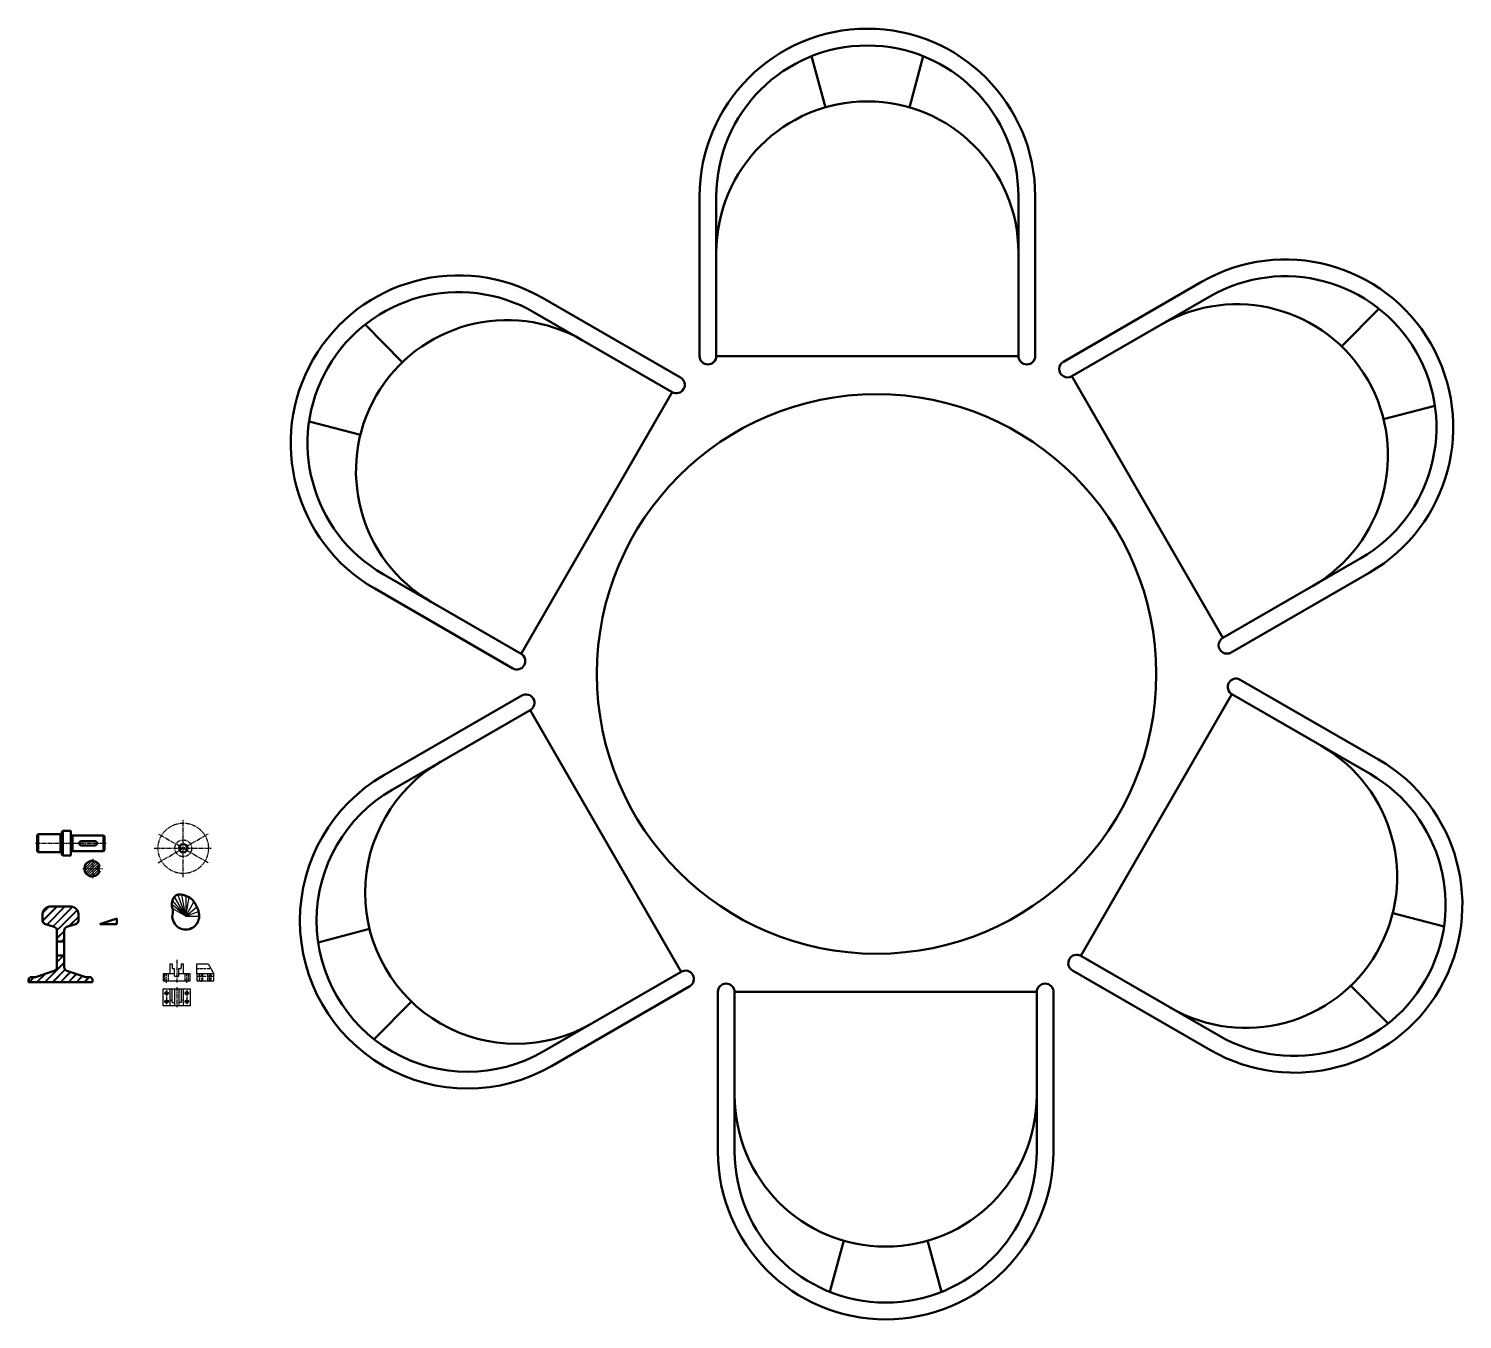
# Model space of a CAD drawing. Header units: millimetres. Extents: x -1303 to 1260, y -197 to 2110.
import ezdxf

# ---------------------------------------------------------------- set-up
doc = ezdxf.new("R2010")
doc.units = ezdxf.units.MM
doc.header["$LTSCALE"] = 0.4
doc.linetypes.add('ACAD_ISO02W100', pattern=[15, 12, -3])
doc.linetypes.add('CENTER2', pattern=[28.575, 19.05, -3.175, 3.175, -3.175])
for name, color, linetype in [('中心线', 1, 'CENTER2'), ('细实线', 3, 'Continuous'), ('虚线', 2, 'ACAD_ISO02W100')]:
    doc.layers.add(name, color=color, linetype=linetype)
doc.layers.add('粗实线', color=7, linetype='Continuous', lineweight=50)

msp = doc.modelspace()

# ---------------------------------------------------------------- hatches: boundary and pattern name
at = {"layer": '细实线'}
h = msp.add_hatch(dxfattribs=at)
h.set_pattern_fill('ANSI31', color=256)
h.set_pattern_definition([(45, (-1348.6382, 547.9813), (-2.245064, 2.245064), [])])
h.paths.add_polyline_path([(-1188.1, 622.4, 0.436188), (-1203.1, 608.4), (-1188.1, 608.4)])
h.paths.add_polyline_path([(-1188.1, 622.4), (-1188.1, 608.4), (-1178.6, 608.4), (-1178.6, 612.4), (-1175.7, 612.4, 0.311147)])
h.paths.add_polyline_path([(-1175.7, 604.4), (-1178.6, 604.4), (-1178.6, 608.4), (-1188.1, 608.4), (-1188.1, 594.5, 0.311147)])
h.paths.add_polyline_path([(-1188.1, 608.4), (-1203.1, 608.4, 0.436188), (-1188.1, 594.5)])
h = msp.add_hatch(dxfattribs=at)
h.set_pattern_fill('JIS_RC_10', color=256)
h.set_pattern_definition([(45, (-1383.322, 381.754), (-7.07107, 7.07107), []), (45, (-1382.597, 381.754), (-7.07107, 7.07107), []), (45, (-1381.872, 381.754), (-7.07107, 7.07107), [])])
h.paths.add_polyline_path([(-1213.7, 527.6, 0.414214), (-1226.7, 540.6), (-1264.7, 540.6, 0.414214), (-1277.7, 527.6), (-1277.7, 514.9, 0.322823), (-1274.2, 510.1), (-1256.9, 504.4, -0.322823), (-1252.2, 497.7), (-1252.2, 478.1), (-1239.2, 478.1), (-1239.2, 497.7, -0.322823), (-1234.4, 504.4), (-1217.1, 510.1, 0.322823), (-1213.7, 514.9)])
h.paths.add_polyline_path([(-1234.4, 425.8, -0.322823), (-1239.2, 432.5), (-1239.2, 453.1), (-1252.2, 453.1), (-1252.2, 432.5, -0.322823), (-1256.9, 425.8), (-1290.7, 414.6), (-1297.7, 414.6, 0.414214), (-1302.7, 409.6), (-1302.7, 405.6), (-1188.7, 405.6), (-1188.7, 409.6, 0.414214), (-1193.7, 414.6), (-1200.7, 414.6)])

# ---------------------------------------------------------------- linework, layer by layer
at = {"layer": '中心线'}
for p, q in [((-1026.7, 593.2), (-1026.7, 696.4)), ((-1071.4, 619), (-982, 670.6)), ((-982, 619), (-1071.4, 670.6)), ((-1290.4, 653.8), (-1164.4, 653.8)), ((-1078.3, 644.8), (-975.1, 644.8)), ((-1188.1, 626.2), (-1188.1, 591.6)), ((-1205.6, 608.4), (-1170.5, 608.4)), ((-1038, 445.2), (-1038, 405.2)), ((-1056, 404.6), (-1056, 421.8)), ((-1020, 404.6), (-1020, 421.8)), ((-994.4, 421.9), (-994.4, 406)), ((-979.4, 421.9), (-979.4, 406)), ((-1060.3, 385.9), (-1051.8, 385.9)), ((-1056, 391.5), (-1056, 366.2)), ((-1038, 396.9), (-1038, 360.8)), ((-1015.6, 385.9), (-1024.1, 385.9)), ((-1020, 391.5), (-1020, 366.2)), ((-1060.3, 370.9), (-1051.8, 370.9)), ((-1015.6, 370.9), (-1024.1, 370.9))]:
    msp.add_line(p, q, dxfattribs=at)
at = {"layer": '中心线', "lineweight": 30}
msp.add_line((-979.4, 408.2), (-979.4, 420.2), dxfattribs=at)
at = {"layer": '中心线'}
for radius in [45, 15]:
    msp.add_circle((-1026.3, 644.8), radius, dxfattribs=at)
at = {"layer": '粗实线'}
for p, q in [((121.5, 1968.9), (96.5, 2060.3)), ((271.5, 1968.9), (296.5, 2060.3)), ((-103.5, 1524.5), (-103.5, 1809.5)), ((-73.5, 1524.5), (-73.5, 1809.5)), ((466.5, 1524.5), (466.5, 1809.5)), ((496.5, 1524.5), (496.5, 1809.5)), ((546.8, 1514.4), (793.6, 1656.9)), ((-137.4, 1486.1), (-384.2, 1628.6)), ((561.8, 1488.4), (808.6, 1630.9)), ((-152.4, 1460.1), (-399.2, 1602.6)), ((1044.1, 1541.7), (1110.8, 1609.1)), ((-634.8, 1513.4), (-701.4, 1580.8)), ((466.5, 1524.5), (-73.5, 1524.5)), ((831.8, 1020.7), (561.8, 1488.4)), ((-152.4, 1460.1), (-422.4, 992.4)), ((1119.1, 1411.8), (1210.8, 1435.8)), ((-709.8, 1383.5), (-801.4, 1407.5)), ((831.8, 1020.7), (1078.6, 1163.2)), ((-422.4, 992.4), (-669.2, 1134.9)), ((846.8, 994.7), (1093.6, 1137.2)), ((-437.4, 966.4), (-684.2, 1108.9)), ((863.1, 946.1), (1110, 803.6)), ((-421.1, 917.8), (-667.9, 775.3)), ((578.1, 452.5), (848.1, 920.1)), ((848.1, 920.1), (1095, 777.6)), ((-406.1, 891.8), (-652.9, 749.3)), ((-406.1, 891.8), (-136.1, 424.2)), ((-1285.8, 669.8), (-1287.4, 668.2)), ((-1287.4, 668.2), (-1287.4, 639.4)), ((-1285.8, 669.8), (-1245.9, 669.8)), ((-1285.8, 669.8), (-1285.8, 637.8)), ((-1245.9, 669.8), (-1245.9, 637.8)), ((-1245.9, 669.5), (-1243.4, 669.5)), ((-1241.8, 675.8), (-1243.4, 674.2)), ((-1243.4, 669.5), (-1243.4, 674.2)), ((-1243.4, 669.5), (-1243.4, 638.1)), ((-1241.8, 675.8), (-1227.4, 675.8)), ((-1241.8, 675.8), (-1241.8, 631.8)), ((-1227.4, 675.8), (-1227.4, 631.8)), ((-1227.4, 667.4), (-1224.4, 667.4)), ((-1224.4, 653.8), (-1224.4, 667.8)), ((-1224.4, 667.8), (-1169, 667.8)), ((-1169, 667.8), (-1167.4, 666.2)), ((-1169, 667.8), (-1169, 639.8)), ((-1224.4, 653.8), (-1224.4, 639.8)), ((-1208.4, 657.8), (-1184.4, 657.8)), ((-1184.4, 649.8), (-1208.4, 649.8)), ((-1167.4, 641.4), (-1169, 639.8)), ((-1167.4, 666.2), (-1167.4, 641.4)), ((-1287.4, 639.4), (-1285.8, 637.8)), ((-1285.8, 637.8), (-1245.9, 637.8)), ((-1245.9, 638.1), (-1243.4, 638.1)), ((-1243.4, 638.1), (-1243.4, 633.4)), ((-1243.4, 633.4), (-1241.8, 631.8)), ((-1241.8, 631.8), (-1227.4, 631.8)), ((-1227.4, 640.2), (-1224.4, 640.2)), ((-1224.4, 639.8), (-1169, 639.8)), ((-1178.6, 608.4), (-1178.6, 612.4)), ((-1178.6, 612.4), (-1175.7, 612.4)), ((-1178.6, 608.4), (-1178.6, 604.4)), ((-1178.6, 604.4), (-1175.7, 604.4)), ((-1264.7, 540.6), (-1226.7, 540.6)), ((-1277.7, 527.6), (-1277.7, 514.9)), ((-1213.7, 527.6), (-1213.7, 514.9)), ((-1145.3, 519.2), (-1175.3, 509.2)), ((-1145.3, 509.2), (-1145.3, 519.2)), ((1135.5, 529.1), (1227.2, 505)), ((-1256.9, 504.4), (-1274.2, 510.1)), ((-1252.2, 497.7), (-1252.2, 432.5)), ((-1239.2, 497.7), (-1239.2, 432.5)), ((-1234.4, 504.4), (-1217.1, 510.1)), ((-1175.3, 509.2), (-1145.3, 509.2)), ((-693.4, 500.8), (-785.1, 476.7)), ((-1252.2, 478.1), (-1239.2, 478.1)), ((-1252.2, 453.1), (-1239.2, 453.1)), ((578.1, 452.5), (825, 310)), ((-1297.7, 414.6), (-1290.7, 414.6)), ((-1290.7, 414.6), (-1256.9, 425.8)), ((-1200.7, 414.6), (-1234.4, 425.8)), ((-1200.7, 414.6), (-1193.7, 414.6)), ((-136.1, 424.2), (-382.9, 281.7)), ((563.1, 426.5), (810, 284)), ((-1302.7, 405.6), (-1302.7, 409.6)), ((-1302.7, 405.6), (-1188.7, 405.6)), ((-1188.7, 405.6), (-1188.7, 409.6)), ((-121.1, 398.2), (-367.9, 255.7)), ((-70.8, 388), (-70.8, 103)), ((-40.8, 388), (-40.8, 103)), ((-40.8, 388), (499.2, 388)), ((499.2, 388), (499.2, 103)), ((529.2, 388), (529.2, 103)), ((1060.5, 399.2), (1127.2, 331.8)), ((-618.4, 370.9), (-685.1, 303.5)), ((154.2, -56.3), (129.2, -147.8)), ((304.2, -56.3), (329.2, -147.8))]:
    msp.add_line(p, q, dxfattribs=at)
at = {"layer": '粗实线', "lineweight": 30}
for p, q in [((-1050, 420.2), (-1050, 438.2)), ((-1050, 438.2), (-1046, 438.2)), ((-1046, 438.2), (-1046, 432.2)), ((-1030, 438.2), (-1030, 432.2)), ((-1030, 438.2), (-1026, 438.2)), ((-1026, 420.2), (-1026, 438.2)), ((-1001.9, 420.2), (-1001.9, 438.2)), ((-1001.9, 438.2), (-981.9, 438.2)), ((-981.9, 438.2), (-971.9, 420.2)), ((-1046, 432.2), (-1046, 430.2)), ((-1046, 430.2), (-1042, 430.2)), ((-1042, 416.2), (-1042, 430.2)), ((-1042, 416.2), (-1034, 416.2)), ((-1034, 416.2), (-1034, 430.2)), ((-1034, 430.2), (-1030, 430.2)), ((-1030, 430.2), (-1030, 432.2)), ((-1062, 393.4), (-1014, 393.4)), ((-1062, 363.4), (-1062, 393.4)), ((-1050, 363.4), (-1050, 393.4)), ((-1046, 369), (-1046, 393.4)), ((-1042, 393.4), (-1042, 363.4)), ((-1034, 393.4), (-1034, 363.4)), ((-1030, 393.4), (-1030, 369)), ((-1026, 363.4), (-1026, 393.4)), ((-1014, 393.4), (-1014, 363.4)), ((-1014, 363.4), (-1062, 363.4)), ((-1050, 373.4), (-1046, 373.4)), ((-1046, 369), (-1042, 369)), ((-1030, 369), (-1034, 369)), ((-1026, 373.4), (-1030, 373.4))]:
    msp.add_line(p, q, dxfattribs=at)
at = {"layer": '粗实线'}
msp.add_lwpolyline([(-997.9, 523.5, 0.029285), (-998.3, 528.8, 0.051027), (-998.9, 531.9, 0.009162), (-1000.9, 537.5, 0.01863), (-1002, 540.2, 0.024497), (-1004.1, 544.2, 0.019685), (-1007.2, 549, 0.049223), (-1012, 554.6, 0.074189), (-1016, 557.5, 0.017794), (-1018.9, 558.8, 0.017559), (-1021.9, 560, 0.013496), (-1025, 560.9, 0.01135), (-1028.7, 561.9, 0.053204), (-1032.3, 562.3, 0.053451), (-1036, 562, 0.095148), (-1038.9, 560.8, 0.072821), (-1041.9, 558.1, 0.045007), (-1044.1, 555, 0.048844), (-1045.6, 551.8, 0.03848), (-1046.2, 549.3, 0.02185), (-1046.8, 544.7, 0.070259), (-1046.7, 541.5, 0.047932), (-1045.3, 537)], format="xyb", dxfattribs=at)
at = {"layer": '粗实线', "lineweight": 30}
msp.add_lwpolyline([(-1042, 420.2), (-1062, 420.2), (-1062, 408.2), (-1014, 408.2), (-1014, 420.2), (-1034, 420.2)], dxfattribs=at)
msp.add_lwpolyline([(-1001.9, 408.2), (-971.9, 408.2), (-971.9, 420.2), (-1001.9, 420.2)], close=True, dxfattribs=at)
at = {"layer": '粗实线'}
for centre, radius in [((212.9, 956.3), 500), ((-1026.3, 644.8), 7.5)]:
    msp.add_circle(centre, radius, dxfattribs=at)
at = {"layer": '粗实线', "lineweight": 30}
for centre in [(-1056, 385.9), (-1020, 385.9), (-1056, 370.9), (-1020, 370.9)]:
    msp.add_circle(centre, 3, dxfattribs=at)
at = {"layer": '粗实线'}
for centre, radius, start, end in [((196.5, 1809.5), 300, 0, 180), ((196.5, 1809.5), 270, 0, 180), ((196.5, 1709.5), 270, 0, 180), ((943.6, 1397.1), 300, 300, 120), ((-534.2, 1368.7), 300, 60, 240), ((943.6, 1397.1), 270, 300, 120), ((-534.2, 1368.7), 270, 60, 240), ((857, 1347.1), 270, 300, 120), ((-447.6, 1318.7), 270, 60, 240), ((-88.5, 1524.5), 15, 180, 0), ((481.5, 1524.5), 15, 180, 0), ((554.3, 1501.4), 15, 120, 300), ((-144.9, 1473.1), 15, 240, 60), ((839.3, 1007.7), 15, 120, 300), ((-429.9, 979.4), 15, 240, 60), ((855.6, 933.1), 15, 60, 240), ((-413.6, 904.8), 15, 300, 120), ((873.4, 593.8), 270, 240, 60), ((-431.3, 565.5), 270, 120, 300), ((960, 543.8), 300, 240, 60), ((-517.9, 515.5), 300, 120, 300), ((960, 543.8), 270, 240, 60), ((-517.9, 515.5), 270, 120, 300), ((-1208.4, 653.8), 4, 90, 270), ((-1184.4, 653.8), 4, 270, 90), ((-1189.1, 608.4), 14, 16.6015, 343.3985), ((-1264.7, 527.6), 13, 90, 180), ((-1226.7, 527.6), 13, 0, 90), ((-1272.7, 514.9), 5, 180, 251.5651), ((-1218.7, 514.9), 5, 288.4349, 0), ((-1021.9, 523.5), 24, 166.1006, 0), ((-1059.8, 532.8), 15, 346.1006, 19.7307), ((-1259.2, 497.7), 7, 0, 71.5651), ((-1232.2, 497.7), 7, 108.4349, 180), ((570.6, 439.5), 15, 60, 240), ((-1297.7, 409.6), 5, 90, 180), ((-1259.2, 432.5), 7, 288.4349, 0), ((-1232.2, 432.5), 7, 180, 251.5651), ((-1193.7, 409.6), 5, 0, 90), ((-128.6, 411.2), 15, 300, 120), ((-55.8, 388), 15, 0, 180), ((514.2, 388), 15, 0, 180), ((229.2, 203), 270, 180, 0), ((229.2, 103), 300, 180, 0), ((229.2, 103), 270, 180, 0)]:
    msp.add_arc(centre, radius, start, end, dxfattribs=at)
at = {"layer": '细实线'}
for p, q in [((-1021.9, 523.5), (-1046.9, 544.4)), ((-1021.9, 523.5), (-1045.7, 551.8)), ((-1021.9, 523.5), (-1041.9, 558.1)), ((-1021.9, 523.5), (-1036, 562)), ((-1021.9, 523.5), (-1028.7, 561.9)), ((-1021.9, 560), (-1021.9, 523.5)), ((-1021.9, 523.5), (-1016, 557.5)), ((-1021.9, 523.5), (-1007.2, 549)), ((-1021.9, 523.5), (-1002, 540.2)), ((-1021.9, 523.5), (-1045.3, 537)), ((-1021.9, 523.5), (-998.9, 531.9)), ((-1021.9, 523.5), (-997.9, 523.5))]:
    msp.add_line(p, q, dxfattribs=at)
at = {"layer": '虚线'}
for p, q in [((-1059, 408.2), (-1059, 420.2)), ((-1053, 408.2), (-1053, 420.2)), ((-1023, 408.2), (-1023, 420.2)), ((-1017, 408.2), (-1017, 420.2)), ((-1001.9, 430.2), (-977.4, 430.2)), ((-1001.9, 416.2), (-971.9, 416.2)), ((-997.4, 408.2), (-997.4, 420.2)), ((-991.4, 408.2), (-991.4, 420.2)), ((-982.4, 408.2), (-982.4, 420.2)), ((-976.4, 408.2), (-976.4, 420.2))]:
    msp.add_line(p, q, dxfattribs=at)

doc.saveas('drawing.dxf')
